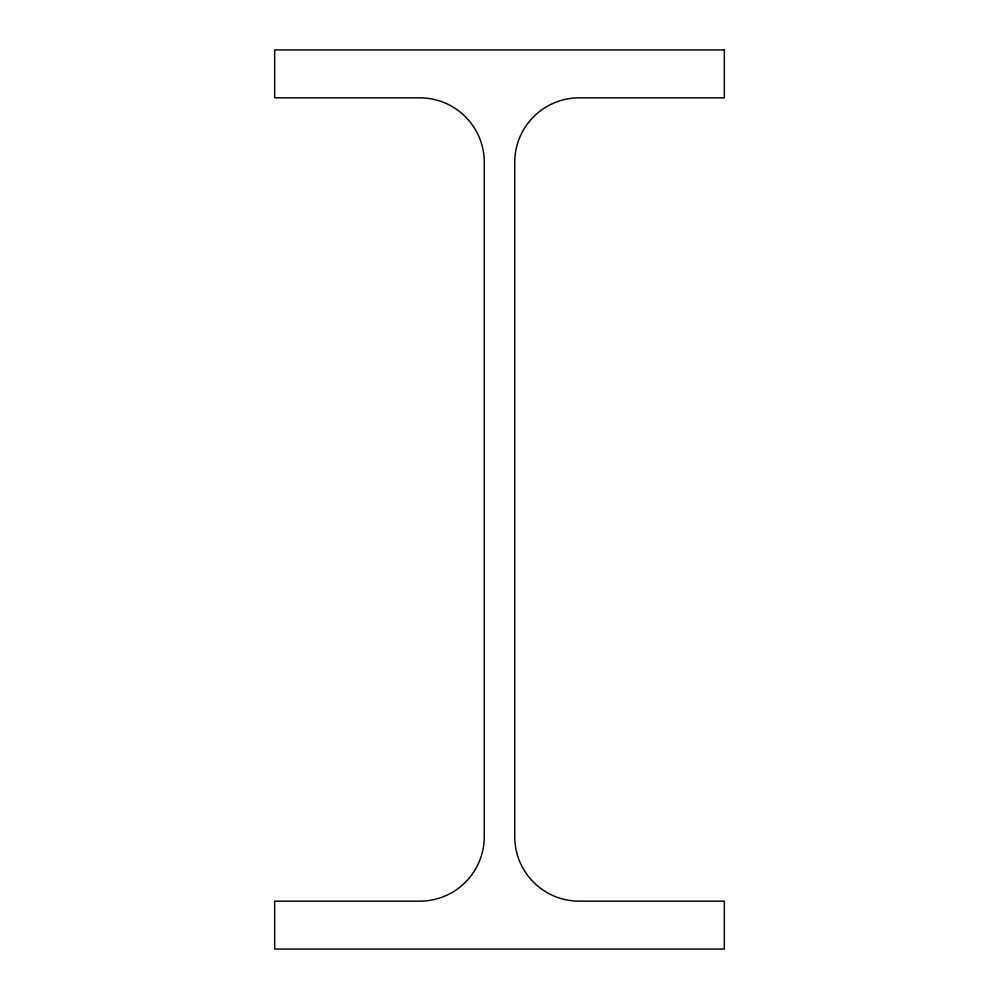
<?xml version="1.0" encoding="UTF-8"?>
<svg xmlns="http://www.w3.org/2000/svg" width="999" height="999" viewBox="0 0 999 999"><rect width="100%" height="100%" fill="white"/><g stroke="black" fill="none" stroke-linecap="round" stroke-linejoin="round"><path stroke-width="1.5" d="M724.337 49.95L274.675 49.95L274.663 97.827L419.755 97.827A64.51 64.51 0 0 1 484.278 162.338L484.265 836.663A64.51 64.51 0 0 1 419.755 901.173L274.663 901.173L274.663 949.05L724.325 949.05L724.337 901.173L579.233 901.173A64.51 64.51 0 0 1 514.722 836.663L514.722 162.338A64.51 64.51 0 0 1 579.245 97.827L724.337 97.827L724.337 49.95"/></g></svg>
